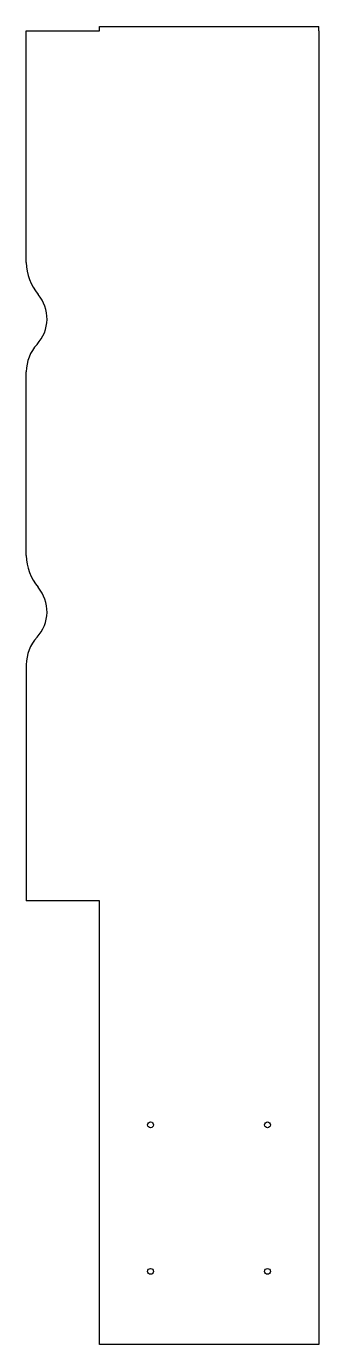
# Model space of a CAD drawing. Header units: millimetres. Extents: x 1187 to 1387, y -199 to 701.
import ezdxf

# ---------------------------------------------------------------- set-up
doc = ezdxf.new("R2010")
doc.units = ezdxf.units.MM

msp = doc.modelspace()

# ---------------------------------------------------------------- linework, layer by layer
for p, q in [((1187.32, 539.69), (1187.32, 697.9)), ((1187.32, 697.9), (1237.32, 697.9)), ((1237.32, 697.9), (1237.32, 700.9)), ((1237.32, 700.9), (1387.32, 700.9)), ((1387.32, 697.9), (1387.32, 700.9)), ((1387.32, 697.9), (1387.32, -199.1)), ((1187.32, 339.69), (1187.32, 465.1)), ((1187.32, 265.1), (1187.32, 103.9)), ((1237.32, 103.9), (1187.32, 103.9)), ((1237.32, -199.1), (1237.32, 103.9)), ((1387.32, -199.1), (1237.32, -199.1))]:
    msp.add_line(p, q)
for centre in [(1272.32, -49.1), (1352.32, -49.1), (1272.32, -149.1), (1352.32, -149.1)]:
    msp.add_circle(centre, 2)
for centre, radius, start, end in [((1220.82, 539.69), 33.5, 180, 220.48574), ((1175.79, 501.26), 25.7, 317.18585, 40.48574), ((1214.82, 465.1), 27.5, 137.18585, 180), ((1220.82, 339.69), 33.5, 180, 220.48574), ((1175.79, 301.26), 25.7, 317.18585, 40.48574), ((1214.82, 265.1), 27.5, 137.18585, 180)]:
    msp.add_arc(centre, radius, start, end)

doc.saveas('drawing.dxf')
